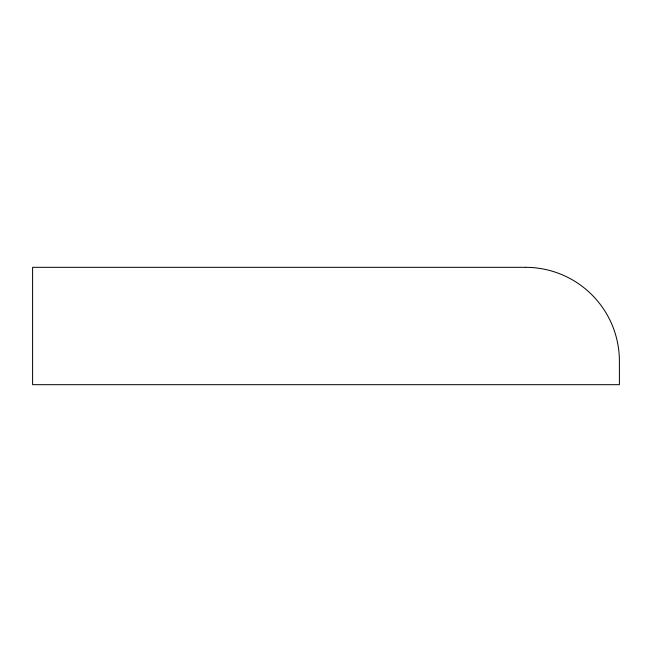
<?xml version="1.0" encoding="UTF-8"?>
<svg xmlns="http://www.w3.org/2000/svg" width="652" height="652" viewBox="0 0 652 652"><rect width="100%" height="100%" fill="white"/><g stroke="black" fill="none" stroke-linecap="round" stroke-linejoin="round"><path stroke-width="0.98" d="M525.512 267.32L32.6 267.32L32.6 384.68L619.4 384.68L619.4 361.208A93.888 93.888 0 0 0 525.512 267.32"/></g></svg>
